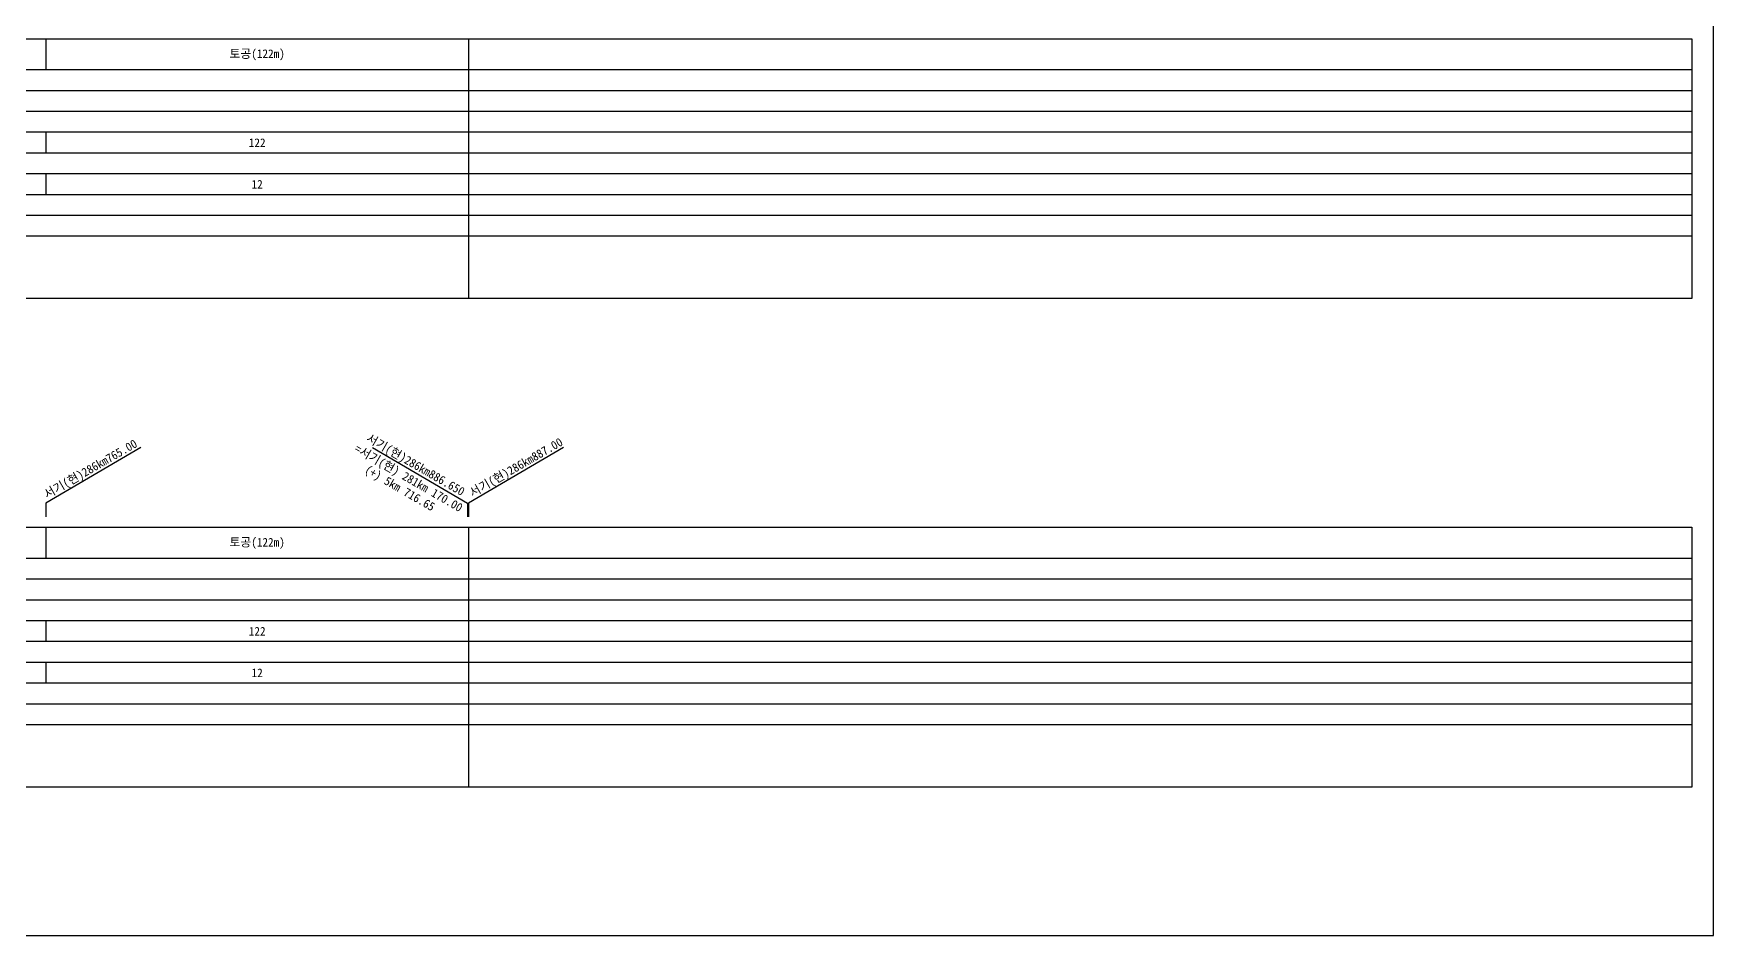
# Model space of a CAD drawing. Header units: millimetres. Extents: x 10470 to 11266, y 1103 to 1807.
# Drawn here: x 10781.2 to 11265.9, y 1103.1 to 1363.4 of the extents above; entities that cross this region are included whole.
import ezdxf
from ezdxf.enums import TextEntityAlignment as Align

# ---------------------------------------------------------------- set-up
doc = ezdxf.new("R2010")
doc.units = ezdxf.units.MM
doc.header["$LTSCALE"] = 10
doc.header["$MEASUREMENT"] = 0
for name, color, linetype in [('TT-TABL-LIN1', 4, 'Continuous'), ('TT-TABL-LIN2', 1, 'Continuous'), ('TT-TABL-TEX2', 3, 'Continuous'), ('TZ-LEAL', 1, 'Continuous'), ('TZ-LEAT', 3, 'Continuous')]:
    doc.layers.add(name, color=color, linetype=linetype)
doc.layers.add('TX-PAPR', color=2, linetype='Continuous', plot=False)
doc.styles.get("Standard").update_dxf_attribs({"font": 'GulimChe.ttf'})

# ---------------------------------------------------------------- blocks, each defined once
blk = doc.blocks.new('JD-경부고속하선표_190503')
at = {"layer": 'TT-TABL-LIN1'}
blk.add_lwpolyline([(2, 114), (785.58, 114), (785.58, 39), (2, 39)], close=True, dxfattribs=at)
at = {"layer": 'TT-TABL-LIN2'}
for points in [[(785.58, 105), (9.33, 105)], [(785.58, 99), (9.33, 99)], [(785.58, 93), (9.33, 93)], [(785.58, 87), (9.33, 87)], [(785.58, 81), (38.33, 81)], [(785.58, 75), (9.33, 75)], [(785.58, 69), (9.33, 69)], [(785.58, 63), (9.33, 63)], [(785.58, 57), (9.33, 57)]]:
    blk.add_lwpolyline(points, dxfattribs=at)
blk = doc.blocks.new('JD-경부고속상선표_190503')
at = {"layer": 'TT-TABL-LIN1'}
blk.add_lwpolyline([(2, 114), (785.58, 114), (785.58, 39), (2, 39)], close=True, dxfattribs=at)
at = {"layer": 'TT-TABL-LIN2'}
for points in [[(785.58, 105), (9.33, 105)], [(785.58, 99), (9.33, 99)], [(785.58, 93), (9.33, 93)], [(785.58, 87), (9.33, 87)], [(785.58, 81), (38.33, 81)], [(785.58, 75), (9.33, 75)], [(785.58, 69), (9.33, 69)], [(785.58, 63), (9.33, 63)], [(785.58, 57), (9.33, 57)]]:
    blk.add_lwpolyline(points, dxfattribs=at)

msp = doc.modelspace()

# ---------------------------------------------------------------- linework, layer by layer
at = {"layer": 'TX-PAPR'}
msp.add_lwpolyline([(10469.89, 1103.05), (11265.89, 1103.05), (11265.89, 1619.05), (10469.89, 1619.05)], close=True, dxfattribs=at)
at = {"layer": 'TZ-LEAL', "flags": 128}
for points in [[(10784.68, 1361.87), (10784.68, 1352.87)], [(10906.68, 1361.87), (10906.68, 1286.87)], [(10784.68, 1220.85), (10784.68, 1211.85)], [(10906.68, 1220.85), (10906.68, 1145.85)]]:
    msp.add_lwpolyline(points, dxfattribs=at)
at = {"layer": 'TZ-LEAL'}
for points in [[(10784.68, 1334.87), (10784.68, 1328.87)], [(10784.68, 1322.87), (10784.68, 1316.87)], [(10812.07, 1243.87), (10784.68, 1227.85), (10784.68, 1223.85)], [(10878.95, 1243.87), (10906.33, 1227.85), (10906.33, 1223.85)], [(10934.07, 1243.87), (10906.68, 1227.85), (10906.68, 1223.85)], [(10784.68, 1193.85), (10784.68, 1187.85)], [(10784.68, 1181.85), (10784.68, 1175.85)]]:
    msp.add_lwpolyline(points, dxfattribs=at)

# ---------------------------------------------------------------- block references
at = {"layer": 'TT-TABL-LIN2'}
for name, p in [('JD-경부고속하선표_190503', (10474.11, 1247.87)), ('JD-경부고속상선표_190503', (10474.11, 1106.85))]:
    msp.add_blockref(name, p, dxfattribs=at)

# ---------------------------------------------------------------- texts
at = {"layer": 'TT-TABL-TEX2'}
for p in [(10845.68, 1357.37), (10845.68, 1216.35)]:
    msp.add_text('토공(122m)', height=2.5, dxfattribs=at).set_placement(p, align=Align.MIDDLE)
for s, p in [('122', (10845.68, 1331.87)), ('12', (10845.68, 1319.87)), ('122', (10845.68, 1190.85)), ('12', (10845.68, 1178.85))]:
    msp.add_text(s, height=2.5, dxfattribs=at).set_placement(p, align=Align.MIDDLE_CENTER)
at = {"layer": 'TZ-LEAT'}
for s, rotation, p in [('서기(현)286km765.00', 30, (10798.18, 1236.64)), ('서기(현)286km886.650', 330, (10890.78, 1237.84)), ('서기(현)286km887.00', 30, (10920.98, 1237.11)), (' =서기(현) 281km 170.00', 330, (10888.08, 1234.41)), ('(+) 5km 716.65', 330, (10886.26, 1231.07))]:
    msp.add_text(s, height=2.5, rotation=rotation, dxfattribs=at).set_placement(p, align=Align.CENTER)

doc.saveas('drawing.dxf')
